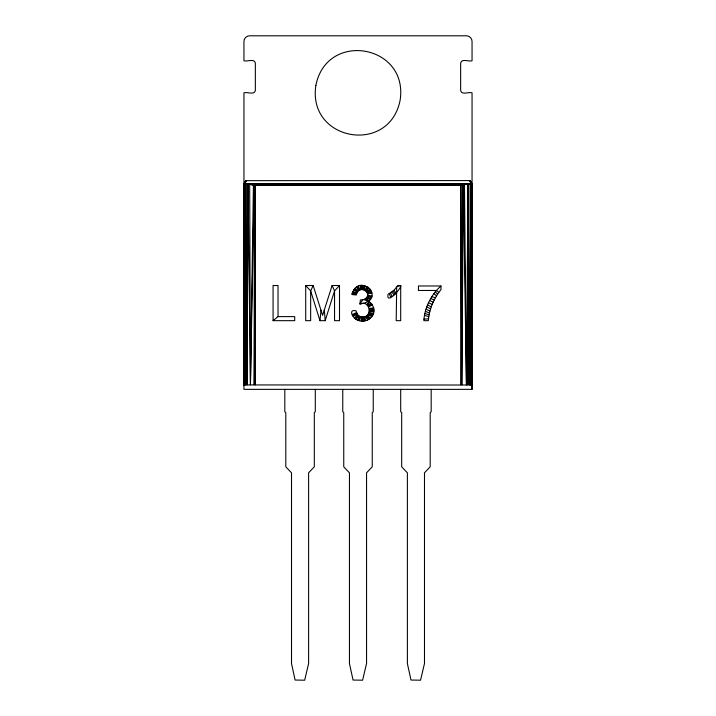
<?xml version="1.0" encoding="UTF-8"?>
<svg xmlns="http://www.w3.org/2000/svg" width="716" height="716" viewBox="0 0 716 716"><rect width="100%" height="100%" fill="white"/><g stroke="black" fill="none" stroke-linecap="round" stroke-linejoin="round"><path stroke-width="1.07" d="M472.05 385.02L244.362 384.931L244.407 184.021L246.143 180.656L244.272 184.039L244.183 384.957L244.55 184.012L246.34 180.611L244.362 184.021L243.977 384.993L244.066 184.11L246.143 180.656L469.472 180.593C471.62 181.229 473.625 188.442 470.206 180.862L472.023 184.155L470.331 180.987M244.362 184.021L245.597 184.03L244.756 384.904L244.765 184.012M245.409 384.859L245.597 184.03L471.862 184.084L469.472 180.593M273.073 320.67L273.073 285.514L278.032 285.514L278.032 316.606L273.073 320.67L294.706 320.67L294.706 316.606L278.032 316.606M284.816 389.361L284.816 411.718L285.8 412.631L285.809 466.805L291.51 472.811L291.51 663.517L295.108 680.048L304.676 680.2L308.614 663.472L308.614 472.811L314.315 466.805L314.315 412.631L315.3 411.718L315.3 389.361M305.705 285.514L305.705 320.67L310.655 320.67L310.655 290.92L313.161 285.514L305.705 285.514L310.655 290.92L319.98 320.67L325.162 320.67L334.542 290.92L339.5 285.514L332.108 285.514L322.603 315.344L313.161 285.514M339.5 285.514L339.5 320.67L334.542 320.67L334.542 290.92L332.108 285.514M342.758 389.361L342.758 411.718L343.743 412.631L343.752 466.805L349.444 472.811L349.453 663.517L353.042 680.048L362.609 680.2L366.556 663.472L366.556 472.811L372.248 466.805L372.257 412.631L373.242 411.718L373.242 389.361M396.691 287.358L396.19 320.67L400.7 320.67L400.7 285.514L397.801 285.514L394.077 290.249L388.081 294.303C385.638 305.857 402.267 287.537 400.7 285.514L397.219 286.57M400.7 389.361L400.7 411.718L401.685 412.631L401.685 466.805L407.386 472.811L407.386 663.517L410.984 680.048L420.552 680.2L424.49 663.472L424.49 472.811L430.191 466.805L430.2 412.631L431.184 411.718L431.184 389.361M440.984 285.97L440.984 289.613C433.869 298.393 429.117 309.33 428.374 320.67L423.863 320.67C424.678 307.459 431.086 294.715 440.984 285.97L418.457 285.97L418.457 290.472L436.483 290.472L438.729 292.477M460.648 384.698L460.871 185.131L470.412 184.03L470.94 384.877L471.271 184.012M468.076 184.191L467.978 384.778L467.987 184.2L466.438 384.743L463.368 184.782L251.388 184.621L464.46 184.639L466.438 384.743M470.349 384.85L470.412 184.03M471.477 384.922L471.638 184.021L469.732 180.629L471.593 184.021M471.978 384.984L471.933 184.11L470.063 180.763L471.79 184.057L471.925 384.975M471.826 384.957L471.933 184.11M472.05 389.361L472.05 92.829C469.105 91.576 461.587 95.452 460.648 90.547L460.648 63.026C461.587 58.13 469.105 62.006 472.05 60.753L472.05 41.501C472.104 38.458 469.401 35.746 466.349 35.8L249.651 35.8C246.599 35.746 243.896 38.449 243.95 41.501L243.95 60.753C246.895 62.006 254.413 58.13 255.352 63.026L255.352 90.547C254.413 95.452 246.895 91.576 243.95 92.829L243.95 389.361L472.05 389.361L472.05 184.075L470.099 181.309M244.756 384.904L245.185 184.021M471.638 184.021L471.235 384.904L471.45 184.012L469.553 180.593L472.05 184.075L471.209 182.732M248.013 184.2L250.439 384.725L253.419 184.898L255.129 185.131L254.225 384.707L254.225 185.005L460.871 185.131L461.775 384.698L463.368 184.782L252.659 184.791L462.026 184.97L253.419 184.898L245.642 184.03L247.029 384.796L248.013 184.2L247.11 184.128L247.029 384.796L247.915 184.191L466.939 184.334L249.678 184.397L250.439 384.725L254.225 185.005M461.856 384.698L462.59 184.898M470.358 184.03L469.607 384.823L468.183 184.182M361.329 321.081L361.446 317L358.098 315.47L355.906 310.753C347.448 308.936 353.427 318.88 357.445 320.124C361.276 321.761 366.01 321.403 369.429 318.951C377.985 312.525 373.528 301.069 363.594 299.61L360.381 299.932L359.915 303.996C370.843 299.288 372.794 318.987 361.446 317M362.493 317.063L362.332 321.117L362.287 317.054M363.594 299.61C375.658 294.562 358.179 282.569 356.353 294.983L351.851 294.527C359.11 270.621 388.367 300.102 359.915 303.996L362.744 299.825M362.842 289.595L363.119 285.559M319.98 320.67L321.019 310.18M363.612 289.703L364.095 285.675M364.265 289.882L365.097 285.89M246.528 180.593L243.95 184.146L245.982 180.736M359.28 320.759L360.622 316.848M244.066 184.11L245.839 180.826L243.977 184.155L245.49 182.428M358.367 320.491L359.924 316.633M245.158 182.526L244.013 184.137L245.704 180.951L243.95 184.066L243.959 385.011M245.463 181.327L243.95 184.066L245.463 181.327L244.666 182.983M245.015 182.616L243.95 184.146L245.588 181.085L244.765 182.84M357.445 320.124L359.271 316.338M364.918 290.141L367.084 286.633M243.95 184.066L244.809 182.741M243.95 184.093L244.881 182.714M244.138 184.084L245.32 182.464M365.509 290.499L368.024 287.143M366.046 290.929L368.776 287.662M366.726 304.658L369.026 301.982M355.834 319.184L358.662 315.953M367.299 305.114L369.877 302.403M355.002 318.522L358.098 315.47M354.411 317.967L357.597 314.897M367.908 305.741L371.219 303.378M366.52 291.43L370.136 288.969M368.373 306.341L371.828 304.005M366.914 291.967L370.682 289.703M368.731 306.958L372.436 304.774M367.236 292.584L371.148 290.49M353.104 316.329L357.177 314.27M352.594 315.452L356.756 313.447M352.2 314.593L356.416 312.615M367.46 293.256L371.828 292.218M367.585 293.909L372.016 293.023M369.277 308.498L373.716 307.871M460.871 185.131L255.129 185.131L255.352 384.698L255.129 185.131M369.384 309.267L373.877 308.945M423.944 319.121L428.526 318.853M247.817 184.182L468.89 184.128M250.108 184.451L465.803 184.468M369.42 310.055L373.931 310.091M369.402 310.762L373.886 311.12M369.277 311.639L373.77 312.069M367.585 295.332L371.962 296.057M352.057 293.551L356.47 294.392M367.478 295.959L371.738 296.845M352.353 292.495L356.684 293.596M367.308 296.549L371.425 297.614M431.811 296.692L435.435 297.758M424.454 315.344L428.777 316.66M352.72 291.537L356.962 292.862M424.848 313.483L429.072 314.807M369.08 312.409L373.224 314.055M430.71 298.518L434.245 299.986M425.385 311.317L429.439 313.035M428.472 302.787L432.222 304.389M368.821 313.125L372.803 315.022M426.736 306.967L430.611 308.82M429.618 300.496L433.171 302.215M426.011 309.124L429.922 311.111M427.55 304.891L431.292 306.815M368.445 313.841L372.284 315.908M367.04 297.131L370.503 299.082M368.006 314.485L371.711 316.714M366.744 297.605L369.921 299.709M353.677 289.756L357.311 292.191M354.277 288.96L357.714 291.6M354.957 288.226L358.215 291.054M433.923 293.596L436.5 295.914M435.203 291.949L437.592 294.16M391.768 292.119L394.328 294.885M367.496 315.085L370.199 318.325M392.977 291.197L395.33 294.079M365.267 298.876L367.335 301.418M366.324 298.08L368.516 300.792M366.923 315.613L369.429 318.951M470.68 182.464L471.79 184.057M394.077 290.249L396.19 293.274M365.867 298.483L367.711 301.23M472.05 184.066L470.448 181.157L471.119 182.714M366.279 316.069L368.552 319.524M356.523 287L358.743 290.615M365.554 316.454L367.621 320.016M357.374 286.534L359.396 290.222M358.277 286.149L360.094 289.917M470.448 181.157L471.334 182.983M390.551 292.934L392.091 296.397M389.343 293.641L390.694 297.212M364.82 316.74L365.608 320.732M360.202 285.657L360.828 289.712M364.104 316.911L364.525 320.956M361.213 285.55L361.544 289.613M324.33 309.76L325.162 320.67M363.28 317.027L363.424 321.081M362.126 285.514L362.269 289.568M244.55 184.012L244.693 384.904M315.881 85.401C307.245 140.963 389.236 155.417 400.119 100.258C408.755 44.696 326.765 30.242 315.881 85.401M472.05 184.146L470.985 182.607L471.987 184.137"/></g></svg>
